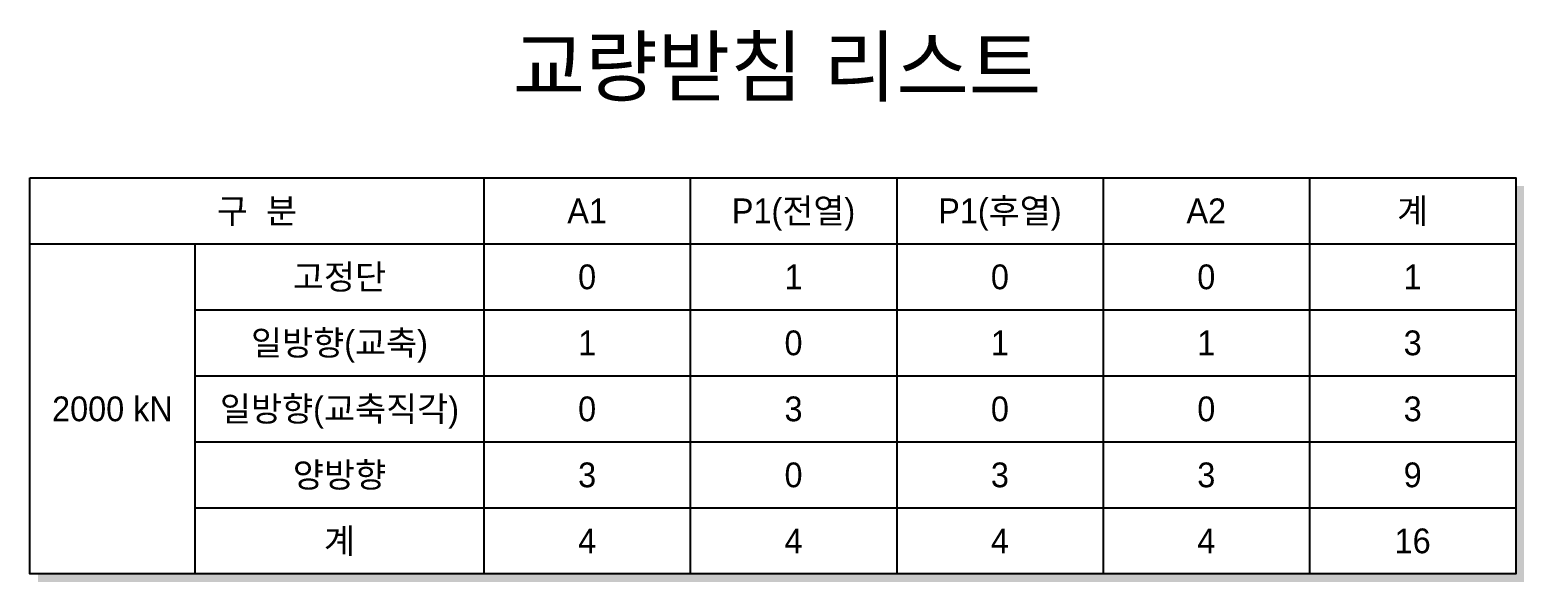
# Model space of a CAD drawing. Header units: feet. Extents: x 0 to 169200, y 0 to 119800.
# Drawn here: x 104632 to 140832, y 40200 to 53587 of the extents above; entities that cross this region are included whole.
import ezdxf
from ezdxf.enums import TextEntityAlignment as Align

# ---------------------------------------------------------------- set-up
doc = ezdxf.new("R2010")
doc.units = ezdxf.units.FT
doc.header["$LTSCALE"] = 1100
doc.header["$MEASUREMENT"] = 0
for name, color, linetype in [('CS-TABL-LIN1', 4, 'CONTINUOUS'), ('CS-TABL-LIN2', 1, 'CONTINUOUS'), ('CS-TABL-TEX1', 6, 'CONTINUOUS'), ('CS-TABL-TEX2', 3, 'CONTINUOUS'), ('CZ-TEX1', 6, 'CONTINUOUS')]:
    doc.layers.add(name, color=color, linetype=linetype)
doc.styles.add('A_STANDARD', font='')
doc.styles.get('A_STANDARD').set_extended_font_data('Dotum')

msp = doc.modelspace()

# ---------------------------------------------------------------- linework, layer by layer
at = {"layer": 'CS-TABL-LIN1'}
msp.add_lwpolyline([(104632, 50000), (140632, 50000), (140632, 40400), (104632, 40400)], close=True, dxfattribs=at)
for points in [[(140632, 49800), (140832, 49800), (140632, 40400), (140832, 40400)], [(104832, 40400), (140832, 40400), (104832, 40200), (140832, 40200)]]:
    msp.add_solid(points, dxfattribs=at)
at = {"layer": 'CS-TABL-LIN2'}
for p, q in [((108632, 50000), (108632, 50000)), ((115632, 50000), (115632, 40400)), ((120632, 50000), (120632, 40400)), ((125632, 50000), (125632, 40400)), ((130632, 50000), (130632, 40400)), ((135632, 50000), (135632, 40400)), ((104632, 48400), (140632, 48400)), ((108632, 48400), (108632, 40400)), ((108632, 48400), (108632, 40400)), ((104632, 46800), (104632, 46800)), ((108632, 46800), (140632, 46800)), ((104632, 45200), (104632, 45200)), ((108632, 45200), (140632, 45200)), ((104632, 43600), (104632, 43600)), ((108632, 43600), (140632, 43600)), ((104632, 42000), (104632, 42000)), ((108632, 42000), (140632, 42000))]:
    msp.add_line(p, q, dxfattribs=at)

# ---------------------------------------------------------------- texts
at = {"layer": 'CS-TABL-TEX1', "style": 'A_STANDARD'}
for s, p in [('구  분', (110132, 49200)), ('A1', (118132, 49200)), ('P1(전열)', (123132, 49200)), ('P1(후열)', (128132, 49200)), ('A2', (133132, 49200)), ('계', (138132, 49200)), ('고정단', (112132, 47600)), ('일방향(교축)', (112132, 46000)), ('2000 kN', (106632, 44400)), ('일방향(교축직각)', (112132, 44400)), ('양방향', (112132, 42800)), ('계', (112132, 41200))]:
    msp.add_text(s, height=600, dxfattribs=at).set_placement(p, align=Align.MIDDLE_CENTER)
at = {"layer": 'CS-TABL-TEX2', "style": 'A_STANDARD'}
for s, p in [('0', (118132, 47600)), ('1', (123132, 47600)), ('0', (128132, 47600)), ('0', (133132, 47600)), ('1', (138132, 47600)), ('1', (118132, 46000)), ('0', (123132, 46000)), ('1', (128132, 46000)), ('1', (133132, 46000)), ('3', (138132, 46000)), ('0', (118132, 44400)), ('3', (123132, 44400)), ('0', (128132, 44400)), ('0', (133132, 44400)), ('3', (138132, 44400)), ('3', (118132, 42800)), ('0', (123132, 42800)), ('3', (128132, 42800)), ('3', (133132, 42800)), ('9', (138132, 42800)), ('4', (118132, 41200)), ('4', (123132, 41200)), ('4', (128132, 41200)), ('4', (133132, 41200)), ('16', (138132, 41200))]:
    msp.add_text(s, height=600, dxfattribs=at).set_placement(p, align=Align.MIDDLE_CENTER)
at = {"layer": 'CZ-TEX1', "style": 'A_STANDARD'}
msp.add_text('교량받침 리스트', height=1400, dxfattribs=at).set_placement((122732, 52000), align=Align.CENTER)

doc.saveas('drawing.dxf')
